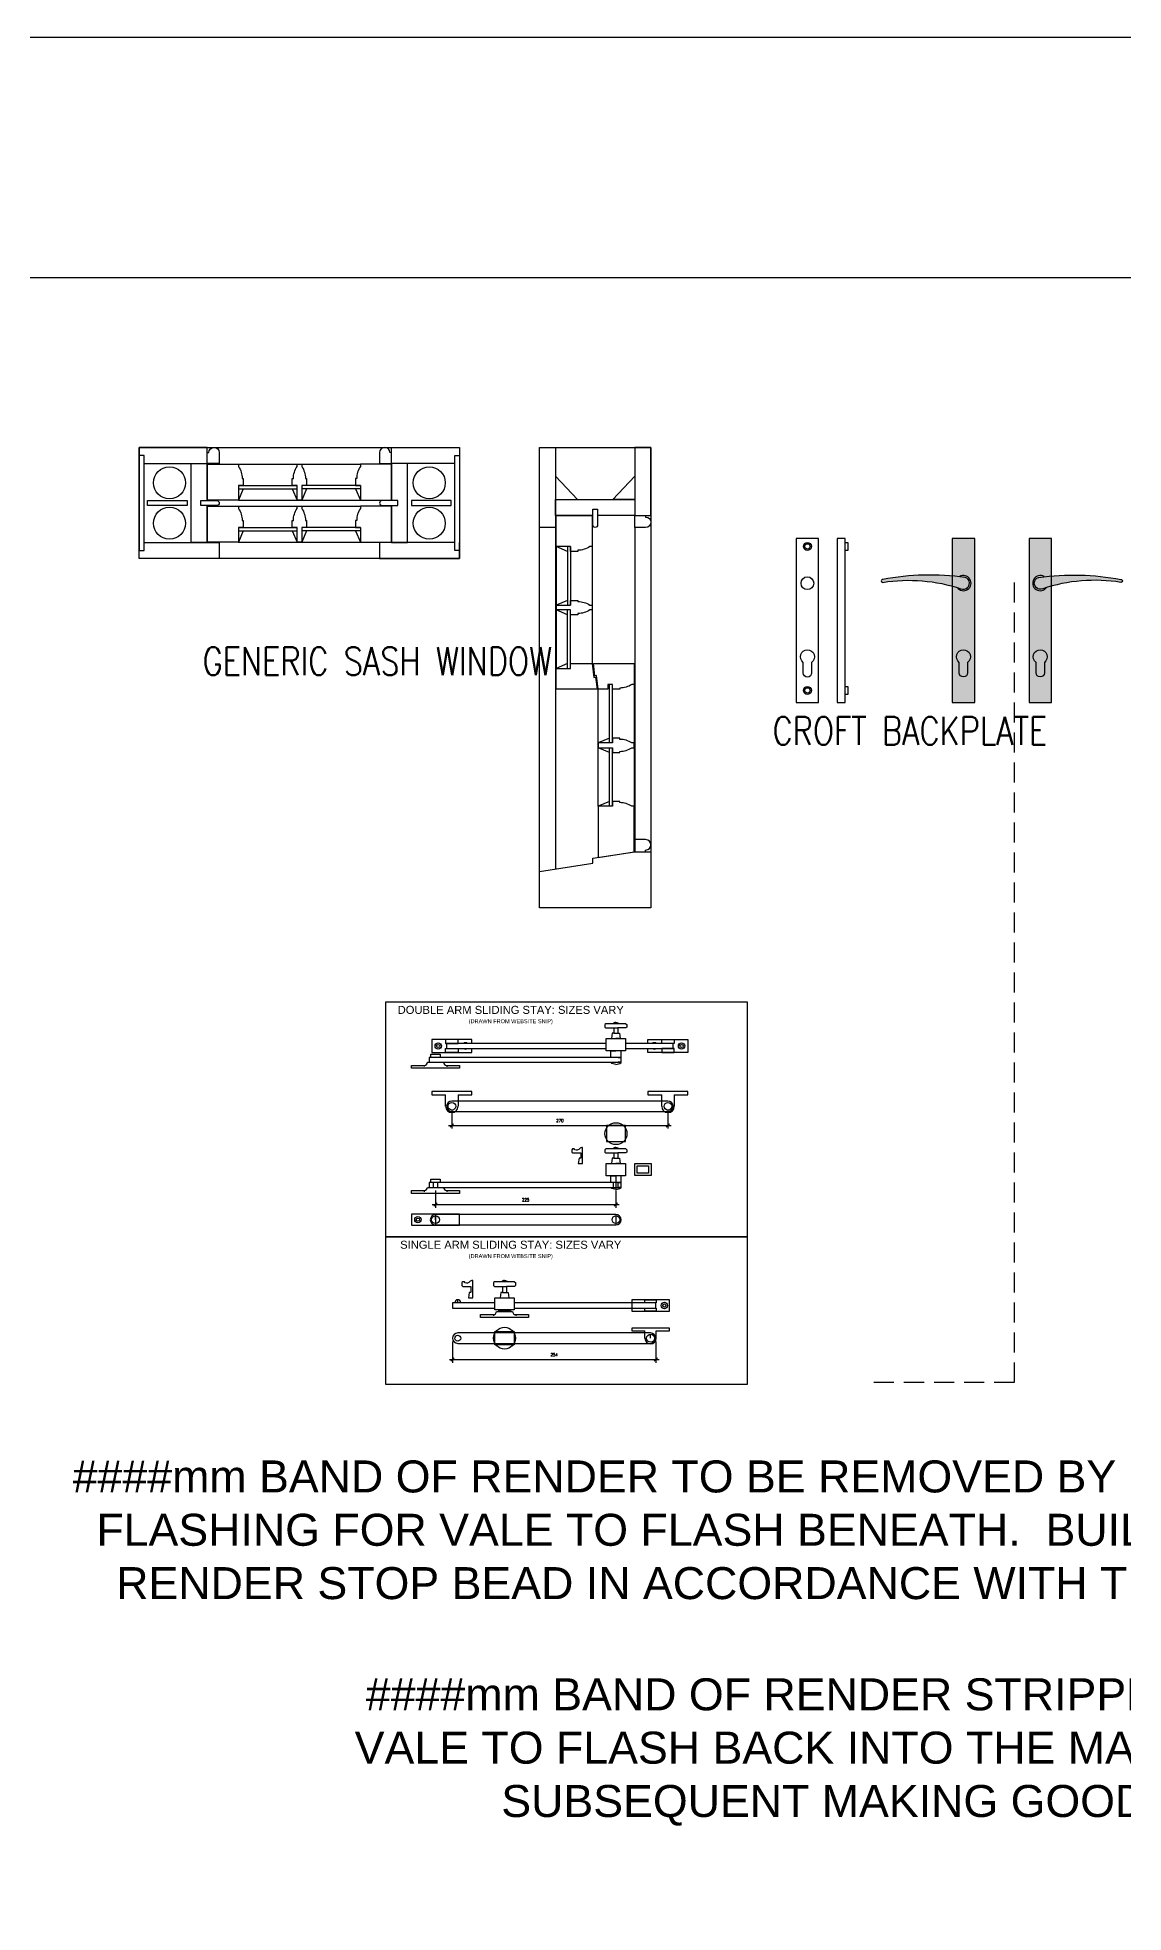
# Model space of a CAD drawing. Header units: millimetres. Extents: x 0 to 23312, y -3206 to 11448.
# Drawn here: x 10452 to 11809, y 9104 to 11448 of the extents above; entities that cross this region are included whole.
import ezdxf
from ezdxf.enums import TextEntityAlignment as Align

# ---------------------------------------------------------------- set-up
doc = ezdxf.new("R2010")
doc.units = ezdxf.units.MM
doc.header["$LTSCALE"] = 10
doc.header["$PDMODE"] = 35
doc.linetypes.add('HIDDEN', pattern=[0.375, 0.25, -0.125])
for name, color, linetype in [('02 - Notes & Text', 251, 'Continuous'), ('31 - Elevation Column', 7, 'Continuous'), ('40 - Detail Outline', 142, 'Continuous'), ('42 - Detail Hatch', 251, 'Continuous'), ('44 - Detail Text', 7, 'Continuous')]:
    doc.layers.add(name, color=color, linetype=linetype)
doc.layers.add('MView', color=7, linetype='Continuous', plot=False)
doc.styles.add('1-2', font='romans.shx', dxfattribs={"width": 0.8, "height": 4})
doc.styles.add('1-20', font='romans.shx', dxfattribs={"width": 0.8, "height": 40})
doc.styles.add('1-50', font='romans.shx', dxfattribs={"width": 0.8, "height": 100})
doc.dimstyles.new('1-2', dxfattribs={"dimtxt": 4, "dimasz": 4, "dimexe": 4, "dimexo": 4, "dimgap": 4, "dimtad": 1, "dimdec": 0, "dimzin": 0, "dimdsep": 46, "dimtxsty": '1-2', "dimblk": 'OBLIQUE', "dimcen": 4, "dimdle": 4, "dimclrd": 251, "dimclre": 251, "dimclrt": 251, "dimadec": 0, "dimazin": 0, "dimtfac": 1, "dimtdec": 0, "dimtix": 1, "dimtmove": 1, "dimatfit": 3, "dimfxl": 1, "dimtolj": 1, "dimtzin": 0, "dimlwd": 25, "dimarcsym": 0})

# ---------------------------------------------------------------- blocks, each defined once
blk = doc.blocks.new('_Oblique')
at = {"color": 0, "linetype": 'ByBlock', "lineweight": -2}
blk.add_line((-0.5, -0.5), (0.5, 0.5), dxfattribs=at)
blk = doc.blocks.new('*D208')
at = {"layer": '40 - Detail Outline', "color": 251, "lineweight": -2, "ltscale": 10, "transparency": 16777216}
for p, q in [((10969.8, 10107.8), (10969.8, 10083.9)), ((11239.8, 10107.8), (11239.8, 10083.9))]:
    blk.add_line(p, q, dxfattribs=at)
at = {"layer": '40 - Detail Outline', "color": 251, "lineweight": 25, "ltscale": 10, "transparency": 16777216}
blk.add_line((10965.8, 10087.9), (11243.8, 10087.9), dxfattribs=at)
at = {"layer": 'Defpoints', "color": 0, "ltscale": 10, "transparency": 16777216}
for p in [(10969.8, 10111.8), (11239.8, 10111.8), (11239.8, 10087.9)]:
    blk.add_point(p, dxfattribs=at)
at = {"layer": '40 - Detail Outline', "color": 251, "lineweight": 25, "ltscale": 10, "transparency": 16777216, "xscale": 4, "yscale": 4, "zscale": 4, "rotation": 180}
blk.add_blockref('_Oblique', (10969.8, 10087.9), dxfattribs=at)
at = {"layer": '40 - Detail Outline', "color": 251, "lineweight": 25, "ltscale": 10, "transparency": 16777216, "xscale": 4, "yscale": 4, "zscale": 4}
blk.add_blockref('_Oblique', (11239.8, 10087.9), dxfattribs=at)
at = {"layer": '40 - Detail Outline', "color": 251, "ltscale": 10, "transparency": 16777216, "insert": (11104.8, 10093.9), "char_height": 4, "attachment_point": 5, "style": '1-2'}
blk.add_mtext('\\A1;270', dxfattribs=at)
blk = doc.blocks.new('*D209')
at = {"layer": '40 - Detail Outline', "color": 251, "lineweight": 25, "ltscale": 10, "transparency": 16777216}
blk.add_line((10945.4, 9989), (11178.8, 9989), dxfattribs=at)
at = {"layer": '40 - Detail Outline', "color": 251, "lineweight": -2, "ltscale": 10, "transparency": 16777216}
for p, q in [((10949.4, 10006.5), (10949.4, 9985)), ((11174.8, 10006.5), (11174.8, 9985))]:
    blk.add_line(p, q, dxfattribs=at)
at = {"layer": 'Defpoints', "color": 0, "ltscale": 10, "transparency": 16777216}
for p in [(10949.4, 10010.5), (11174.8, 10010.5), (11174.8, 9989)]:
    blk.add_point(p, dxfattribs=at)
at = {"layer": '40 - Detail Outline', "color": 251, "lineweight": 25, "ltscale": 10, "transparency": 16777216, "xscale": 4, "yscale": 4, "zscale": 4, "rotation": 180}
blk.add_blockref('_Oblique', (10949.4, 9989), dxfattribs=at)
at = {"layer": '40 - Detail Outline', "color": 251, "lineweight": 25, "ltscale": 10, "transparency": 16777216, "xscale": 4, "yscale": 4, "zscale": 4}
blk.add_blockref('_Oblique', (11174.8, 9989), dxfattribs=at)
at = {"layer": '40 - Detail Outline', "color": 251, "ltscale": 10, "transparency": 16777216, "insert": (11062.1, 9995), "char_height": 4, "attachment_point": 5, "style": '1-2'}
blk.add_mtext('\\A1;225', dxfattribs=at)
blk = doc.blocks.new('*D210')
at = {"layer": '40 - Detail Outline', "color": 251, "lineweight": -2, "ltscale": 10, "transparency": 16777216}
for p, q in [((10970.7, 9818), (10970.7, 9791.3)), ((11224.7, 9818), (11224.7, 9791.3))]:
    blk.add_line(p, q, dxfattribs=at)
at = {"layer": '40 - Detail Outline', "color": 251, "lineweight": 25, "ltscale": 10, "transparency": 16777216}
blk.add_line((10966.7, 9795.3), (11228.7, 9795.3), dxfattribs=at)
at = {"layer": 'Defpoints', "color": 0, "ltscale": 10, "transparency": 16777216}
for p in [(10970.7, 9822), (11224.7, 9822), (11224.7, 9795.3)]:
    blk.add_point(p, dxfattribs=at)
at = {"layer": '40 - Detail Outline', "color": 251, "lineweight": 25, "ltscale": 10, "transparency": 16777216, "xscale": 4, "yscale": 4, "zscale": 4, "rotation": 180}
blk.add_blockref('_Oblique', (10970.7, 9795.3), dxfattribs=at)
at = {"layer": '40 - Detail Outline', "color": 251, "lineweight": 25, "ltscale": 10, "transparency": 16777216, "xscale": 4, "yscale": 4, "zscale": 4}
blk.add_blockref('_Oblique', (11224.7, 9795.3), dxfattribs=at)
at = {"layer": '40 - Detail Outline', "color": 251, "ltscale": 10, "transparency": 16777216, "insert": (11097.7, 9801.3), "char_height": 4, "attachment_point": 5, "style": '1-2'}
blk.add_mtext('\\A1;254', dxfattribs=at)
blk = doc.blocks.new('*U345')
at = {"layer": '42 - Detail Hatch', "ltscale": 10}
h = blk.add_hatch(color=69, dxfattribs=at)
h.dxf.hatch_style = 1
h.paths.add_polyline_path([(-77.2, 1055), (-77.2, 850), (-49.2, 850), (-49.2, 1055)])
h = blk.add_hatch(color=69, dxfattribs=at)
h.dxf.hatch_style = 1
h.paths.add_polyline_path([(18.8, 1055), (18.8, 850), (46.8, 850), (46.8, 1055)])
h = blk.add_hatch(color=69, dxfattribs=at)
h.dxf.hatch_style = 1
h.paths.add_polyline_path([(-64.8, 991.9, 0.97822), (-61.3, 1006.5, 0.080527), (-164.7, 1003.9, 0.8535), (-163.9, 1000.3, -0.121258)])
h = blk.add_hatch(color=69, dxfattribs=at)
h.dxf.hatch_style = 1
h.paths.add_polyline_path([(133.5, 1000.3, 0.8535), (134.3, 1003.9, 0.080527), (30.9, 1006.5, 0.97822), (34.4, 991.9, -0.121258)])
at = {"layer": '40 - Detail Outline', "color": 251, "ltscale": 10}
for points in [[(-77.2, 1055), (-77.2, 850), (-49.2, 850), (-49.2, 1055)], [(18.8, 1055), (18.8, 850), (46.8, 850), (46.8, 1055)]]:
    blk.add_lwpolyline(points, close=True, dxfattribs=at)
for points in [[(-61.3, 1006.5, 0.079986), (-164, 1004, 1.027707), (-163.9, 1000.3, -0.119288), (-66.4, 992.4, 1.237657), (-63.2, 1006.8)], [(30.9, 1006.5, -0.079986), (133.6, 1004, -1.027707), (133.5, 1000.3, 0.119288), (35.9, 992.4, -1.237657), (32.8, 1006.8)]]:
    blk.add_lwpolyline(points, format="xyb", dxfattribs=at)
for points in [[(-58, 887.3, -1), (-68.5, 887.3), (-68.5, 900.3, -3), (-58, 900.3)], [(38, 887.3, -1), (27.5, 887.3), (27.5, 900.3, -3), (38, 900.3)]]:
    blk.add_lwpolyline(points, format="xyb", close=True, dxfattribs=at)
for centre, start, end in [((-63.2, 999.3), 214.5374, 120.8917), ((32.8, 999.3), 59.1083, 325.4626)]:
    blk.add_arc(centre, 9.5, start, end, dxfattribs=at)
at = {"layer": 'MView', "color": 252, "linetype": 'HIDDEN', "ltscale": 10}
blk.add_lwpolyline([(0, 1000), (0, 0), (-184.3, 0)], dxfattribs=at)
at = {"ltscale": 10, "style": '1-50', "width": 0.8, "flags": 9}
blk.add_attdef('HANDLE', text='', height=85, dxfattribs=at).set_placement((-516.8, 793.3), align=Align.MIDDLE_CENTER)

msp = doc.modelspace()

# ---------------------------------------------------------------- linework, layer by layer
at = {"layer": '40 - Detail Outline', "color": 251, "ltscale": 10}
for p, q in [((10703.255, 10914.612), (10855.511, 10914.612)), ((10703.255, 10887.612), (10776.383, 10887.612)), ((10703.255, 10883.612), (10776.383, 10883.612)), ((10855.511, 10887.612), (10782.383, 10887.612)), ((10855.511, 10883.612), (10782.383, 10883.612)), ((10703.255, 10869.612), (10855.511, 10869.612)), ((10703.255, 10862.112), (10855.511, 10862.112)), ((10703.255, 10835.112), (10776.383, 10835.112)), ((10703.255, 10831.112), (10776.383, 10831.112)), ((10855.511, 10835.112), (10782.383, 10835.112)), ((10855.511, 10831.112), (10782.383, 10831.112)), ((11099.511, 10835.362), (11099.511, 10408.341)), ((11198.511, 10835.362), (11198.511, 10445.095)), ((10703.255, 10817.112), (10855.511, 10817.112)), ((11100.261, 10811.362), (11100.261, 10659.106)), ((11114.261, 10811.362), (11114.261, 10738.234)), ((11118.261, 10811.362), (11118.261, 10738.234)), ((11145.261, 10811.362), (11145.261, 10665.106)), ((11114.261, 10659.106), (11114.261, 10732.234)), ((11118.261, 10659.106), (11118.261, 10732.234)), ((11152.761, 10486.849), (11152.761, 10633.106)), ((11166.761, 10565.978), (11166.761, 10639.106)), ((11170.761, 10565.978), (11170.761, 10639.106)), ((11197.761, 10639.106), (11197.761, 10486.849)), ((11166.761, 10486.849), (11166.761, 10559.978)), ((11170.761, 10486.849), (11170.761, 10559.978)), ((11172.41, 10209.792), (11177.205, 10209.792)), ((11172.41, 10203.246), (11177.205, 10203.246)), ((10935.437, 10162.827), (10935.437, 10161.412)), ((10963.437, 10162.827), (10963.437, 10161.144)), ((11172.41, 10053.471), (11177.205, 10053.471)), ((11172.41, 10046.925), (11177.205, 10046.925)), ((10935.437, 10006.506), (10935.437, 10005.091)), ((10963.437, 10006.506), (10963.437, 10004.823)), ((10949.437, 9970.056), (10949.437, 9976.556)), ((10949.437, 9976.556), (10949.437, 9963.556)), ((11174.807, 9976.556), (11174.807, 9963.556)), ((11033.3, 9886.644), (11038.095, 9886.644)), ((11033.3, 9878.882), (11038.095, 9878.882)), ((11021.698, 9851.436), (11021.698, 9850.021)), ((11049.698, 9851.436), (11049.698, 9849.753)), ((11218.184, 9821.97), (11218.184, 9826.988))]:
    msp.add_line(p, q, dxfattribs=at)
at = {"layer": '40 - Detail Outline', "color": 3}
msp.add_lwpolyline([(13142.58, 11447.776), (0, 11447.776), (0, 11147.776), (13142.58, 11147.776)], close=True, dxfattribs=at)
at = {"layer": '40 - Detail Outline', "color": 3, "ltscale": 10}
for points in [[(0, 11147.776), (13142.58, 11147.776), (13142.58, -3206.341), (0, -3206.341)], [(10887.178, 10242.222), (11338.783, 10242.222), (11338.783, 9948.65), (10887.178, 9948.65)], [(10887.178, 9948.65), (11338.783, 9948.65), (11338.783, 9764.234), (10887.178, 9764.234)]]:
    msp.add_lwpolyline(points, close=True, dxfattribs=at)
at = {"layer": '40 - Detail Outline', "color": 251, "ltscale": 10}
for points in [[(10585.255, 10915.362), (10664.255, 10915.362), (10664.255, 10935.362), (10579.255, 10935.362), (10579.255, 10915.362)], [(10973.511, 10915.362), (10894.511, 10915.362), (10894.511, 10935.362), (10979.511, 10935.362), (10979.511, 10915.362)], [(11099.511, 10935.362), (11099.511, 10835.362), (11079.511, 10835.362), (11079.511, 10935.362), (11099.511, 10935.362)], [(11198.511, 10935.362), (11198.511, 10850.362), (11218.511, 10850.362), (11218.511, 10935.362), (11198.511, 10935.362)], [(10664.255, 10862.862), (10664.255, 10816.362), (10644.255, 10816.362), (10644.255, 10915.362), (10664.255, 10915.362), (10664.255, 10868.862)], [(10894.511, 10862.862), (10894.511, 10816.362), (10914.511, 10816.362), (10914.511, 10915.362), (10894.511, 10915.362), (10894.511, 10868.862)], [(10709.255, 10883.612), (10703.255, 10869.612)], [(10770.383, 10883.612), (10776.383, 10869.612)], [(10788.383, 10883.612), (10782.383, 10869.612)], [(10849.511, 10883.612), (10855.511, 10869.612)], [(11146.011, 10850.362), (11099.511, 10850.362), (11099.511, 10870.362), (11198.511, 10870.362), (11198.511, 10850.362), (11152.011, 10850.362)], [(10709.255, 10831.112), (10703.255, 10817.112)], [(10770.383, 10831.112), (10776.383, 10817.112)], [(10788.383, 10831.112), (10782.383, 10817.112)], [(10849.511, 10831.112), (10855.511, 10817.112)], [(10585.255, 10816.362), (10679.255, 10816.362), (10679.255, 10796.362), (10579.255, 10796.362), (10579.255, 10816.362)], [(10973.511, 10816.362), (10879.511, 10816.362), (10879.511, 10796.362), (10979.511, 10796.362), (10979.511, 10816.362)], [(11114.261, 10805.362), (11100.261, 10811.362)], [(11114.261, 10744.234), (11100.261, 10738.234)], [(11114.261, 10726.234), (11100.261, 10732.234)], [(11114.261, 10665.106), (11100.261, 10659.106)], [(11118.261, 10665.106), (11145.261, 10665.106), (11147.392, 10647.99), (11149.377, 10648.237), (11151.261, 10633.106), (11100.261, 10633.106), (11100.261, 10659.106), (11118.261, 10659.106), (11118.261, 10665.106)], [(11166.761, 10571.978), (11152.761, 10565.978)], [(11166.761, 10553.978), (11152.761, 10559.978)], [(11166.761, 10492.849), (11152.761, 10486.849)], [(11198.511, 10430.095), (11218.511, 10430.095), (11218.511, 10360.095), (11079.511, 10360.095), (11079.511, 10405.173), (11146.011, 10415.706), (11146.011, 10421.78), (11198.511, 10430.095)], [(10994.85, 10190.206), (10994.85, 10195.206), (10944.85, 10195.206), (10944.85, 10179.206), (10994.85, 10179.206), (10994.85, 10184.206)], [(11187.422, 10214.883), (11162.193, 10214.883), (11161.193, 10213.883), (11161.193, 10213.529), (11161.193, 10210.792), (11162.193, 10209.792), (11172.41, 10209.792), (11172.41, 10203.246), (11170.332, 10203.246), (11169.304, 10196.706), (11174.807, 10196.706)], [(11187.422, 10214.883), (11188.422, 10213.883), (11188.422, 10213.529), (11188.422, 10210.792), (11187.422, 10209.792), (11177.205, 10209.792), (11177.205, 10203.246), (11179.282, 10203.246), (11180.31, 10196.706), (11174.807, 10196.706)], [(11214.85, 10190.206), (11214.85, 10195.206), (11264.85, 10195.206), (11264.85, 10179.206), (11214.85, 10179.206), (11214.85, 10184.206)], [(10952.437, 10172.827), (10946.437, 10172.827)], [(11162.655, 10190.206), (10963.35, 10190.206), (10963.35, 10184.206), (11162.655, 10184.206)], [(11171.807, 10172.827), (11168.307, 10172.827), (11168.307, 10181.206), (11174.807, 10181.206)], [(11177.807, 10172.827), (11181.307, 10172.827), (11181.307, 10181.206), (11174.807, 10181.206)], [(11186.96, 10184.206), (11246.35, 10184.206), (11246.35, 10190.206), (11186.96, 10190.206)], [(10946.437, 10166.827), (10952.437, 10166.827)], [(10977.665, 10126.247), (10994.85, 10126.247), (10994.85, 10130.247), (10944.85, 10130.247), (10944.85, 10126.247), (10962.035, 10126.247)], [(10962.035, 10111.843), (10962.035, 10126.247)], [(10977.665, 10126.247), (10977.665, 10111.843)], [(11247.665, 10126.247), (11264.85, 10126.247), (11264.85, 10130.247), (11214.85, 10130.247), (11214.85, 10126.247), (11232.035, 10126.247)], [(11232.035, 10111.843), (11232.035, 10126.247)], [(11247.665, 10126.247), (11247.665, 10111.843)], [(11187.422, 10058.563), (11162.193, 10058.563), (11161.193, 10057.563), (11161.193, 10057.209), (11161.193, 10054.471), (11162.193, 10053.471), (11172.41, 10053.471), (11172.41, 10046.925), (11170.332, 10046.925), (11169.304, 10040.385), (11174.807, 10040.385)], [(11187.422, 10058.563), (11188.422, 10057.563), (11188.422, 10057.209), (11188.422, 10054.471), (11187.422, 10053.471), (11177.205, 10053.471), (11177.205, 10046.925), (11179.282, 10046.925), (11180.31, 10040.385), (11174.807, 10040.385)], [(11048.312, 9892.454), (11023.083, 9892.454), (11022.083, 9891.454), (11022.083, 9891.1), (11022.083, 9887.644), (11023.083, 9886.644), (11033.3, 9886.644), (11033.3, 9878.882), (11031.223, 9878.882), (11030.195, 9872.342)], [(11048.312, 9892.454), (11049.312, 9891.454), (11049.312, 9891.1), (11049.312, 9887.644), (11048.312, 9886.644), (11038.095, 9886.644), (11038.095, 9878.882), (11040.173, 9878.882), (11041.201, 9872.342)], [(10977.249, 9866.278), (10977.249, 9870.005)], [(11023.545, 9866.278), (10970.684, 9866.278), (10970.684, 9859.278), (11023.545, 9859.278)], [(11047.85, 9859.278), (11224.684, 9859.278), (11224.684, 9866.278), (11047.85, 9866.278)], [(11225.202, 9831.361), (11241.684, 9831.361), (11241.684, 9834.361), (11194.684, 9834.361), (11194.684, 9831.361), (11211.166, 9831.361)], [(11211.166, 9821.97), (11211.166, 9831.361)], [(11225.202, 9821.97), (11225.202, 9831.361)]]:
    msp.add_lwpolyline(points, dxfattribs=at)
at = {"layer": '40 - Detail Outline', "color": 252, "ltscale": 10}
for points in [[(10579.255, 10935.362), (10979.511, 10935.362), (10979.511, 10796.362), (10579.255, 10796.362)], [(11079.511, 10935.362), (11218.511, 10935.362), (11218.511, 10360.095), (11079.511, 10360.095)]]:
    msp.add_lwpolyline(points, close=True, dxfattribs=at)
at = {"layer": '40 - Detail Outline', "color": 251, "ltscale": 10}
for points in [[(10585.255, 10925.362), (10579.255, 10925.362), (10579.255, 10806.362), (10585.255, 10806.362)], [(10973.511, 10925.362), (10979.511, 10925.362), (10979.511, 10806.362), (10973.511, 10806.362)], [(11099.511, 10870.362), (11127.031, 10870.362), (11099.511, 10899.391)], [(11198.511, 10870.362), (11170.992, 10870.362), (11198.511, 10899.391)], [(10639.295, 10862.862), (10589.659, 10862.862), (10589.659, 10868.862), (10639.295, 10868.862)], [(10919.471, 10862.862), (10969.107, 10862.862), (10969.107, 10868.862), (10919.471, 10868.862)], [(11400.14, 10821.416), (11400.14, 10616.416), (11428.14, 10616.416), (11428.14, 10821.416)], [(11451.398, 10821.416), (11451.398, 10616.416), (11461.398, 10616.416), (11461.398, 10821.416)], [(11461.398, 10816.666), (11464.598, 10816.666), (11464.598, 10806.666), (11461.398, 10806.666)], [(11461.398, 10636.666), (11464.598, 10636.666), (11464.598, 10626.666), (11461.398, 10626.666)], [(10977.665, 10195.206), (10962.035, 10195.206), (10962.035, 10190.206), (10977.665, 10190.206)], [(11162.655, 10196.706), (11186.96, 10196.706), (11186.96, 10181.206), (11162.655, 10181.206)], [(11232.035, 10195.206), (11247.665, 10195.206), (11247.665, 10190.206), (11232.035, 10190.206)], [(10941.307, 10166.827), (11181.307, 10166.827), (11181.307, 10172.827), (10941.307, 10172.827)], [(10943.767, 10177.091), (10955.107, 10177.091), (10955.107, 10172.827), (10943.767, 10172.827)], [(10977.665, 10179.206), (10962.035, 10179.206), (10962.035, 10184.206), (10977.665, 10184.206)], [(11232.035, 10179.206), (11247.665, 10179.206), (11247.665, 10184.206), (11232.035, 10184.206)], [(11162.887, 10067.628), (11186.887, 10067.628), (11186.887, 10087.628), (11162.887, 10087.628)], [(11162.655, 10040.385), (11186.96, 10040.385), (11186.96, 10024.885), (11162.655, 10024.885)], [(11198.422, 10040.385), (11218.727, 10040.385), (11218.727, 10025.385), (11198.422, 10025.385)], [(11201.422, 10037.385), (11215.727, 10037.385), (11215.727, 10028.385), (11201.422, 10028.385)], [(10941.307, 10010.506), (11181.307, 10010.506), (11181.307, 10016.506), (10941.307, 10016.506)], [(10943.767, 10020.77), (10955.107, 10020.77), (10955.107, 10016.506), (10943.767, 10016.506)], [(10946.437, 10010.506), (10952.437, 10010.506), (10952.437, 10016.506), (10946.437, 10016.506)], [(10919.437, 9963.056), (10979.437, 9963.056), (10979.437, 9977.056), (10919.437, 9977.056)], [(11023.545, 9872.342), (11047.85, 9872.342), (11047.85, 9857.342), (11023.545, 9857.342)], [(11194.684, 9855.778), (11241.684, 9855.778), (11241.684, 9869.778), (11194.684, 9869.778)], [(11211.166, 9869.778), (11225.202, 9869.778), (11225.202, 9866.278), (11211.166, 9866.278)], [(11028.393, 9857.342), (11043.003, 9857.342), (11043.003, 9855.436), (11028.393, 9855.436)], [(11211.166, 9859.278), (11225.202, 9859.278), (11225.202, 9855.778), (11211.166, 9855.778)], [(11023.545, 9830.47), (11047.85, 9830.47), (11047.85, 9813.47), (11023.545, 9813.47)]]:
    msp.add_lwpolyline(points, close=True, dxfattribs=at)
for points in [[(10679.255, 10915.362), (10664.255, 10915.362), (10664.255, 10928.862), (10666.255, 10928.862, -1), (10679.255, 10928.862)], [(10879.511, 10915.362), (10894.511, 10915.362), (10894.511, 10928.862), (10892.511, 10928.862, 1), (10879.511, 10928.862)], [(10709.255, 10896.612), (10709.255, 10887.612), (10703.255, 10887.612), (10703.255, 10869.612), (10664.255, 10869.612), (10664.255, 10914.612), (10703.255, 10914.612), (10703.255, 10911.612, -0.1469444), (10707.755, 10896.612)], [(10776.383, 10869.612), (10776.383, 10887.612), (10770.383, 10887.612), (10770.383, 10896.612), (10771.883, 10896.612, -0.1469444), (10776.383, 10911.612), (10776.383, 10914.612), (10782.383, 10914.612), (10782.383, 10911.612, -0.1469444), (10786.883, 10896.612), (10788.383, 10896.612), (10788.383, 10887.612), (10782.383, 10887.612), (10782.383, 10869.612)], [(10849.511, 10896.612), (10849.511, 10887.612), (10855.511, 10887.612), (10855.511, 10869.612), (10894.511, 10869.612), (10894.511, 10914.612), (10855.511, 10914.612), (10855.511, 10911.612, 0.1469444), (10851.011, 10896.612)], [(10676.255, 10862.862), (10656.255, 10862.862), (10656.255, 10868.862), (10676.255, 10868.862, -1)], [(10709.255, 10844.112), (10709.255, 10835.112), (10703.255, 10835.112), (10703.255, 10817.112), (10664.255, 10817.112), (10664.255, 10862.112), (10703.255, 10862.112), (10703.255, 10859.112, -0.1469444), (10707.755, 10844.112)], [(10776.383, 10817.112), (10776.383, 10835.112), (10770.383, 10835.112), (10770.383, 10844.112), (10771.883, 10844.112, -0.1469444), (10776.383, 10859.112), (10776.383, 10862.112), (10782.383, 10862.112), (10782.383, 10859.112, -0.1469444), (10786.883, 10844.112), (10788.383, 10844.112), (10788.383, 10835.112), (10782.383, 10835.112), (10782.383, 10817.112)], [(10849.511, 10844.112), (10849.511, 10835.112), (10855.511, 10835.112), (10855.511, 10817.112), (10894.511, 10817.112), (10894.511, 10862.112), (10855.511, 10862.112), (10855.511, 10859.112, 0.1469444), (10851.011, 10844.112)], [(10882.511, 10862.862), (10902.511, 10862.862), (10902.511, 10868.862), (10882.511, 10868.862, 1)], [(11146.011, 10838.362), (11146.011, 10858.362), (11152.011, 10858.362), (11152.011, 10838.362, -1)], [(11127.261, 10805.362), (11118.261, 10805.362), (11118.261, 10811.362), (11100.261, 10811.362), (11100.261, 10850.362), (11145.261, 10850.362), (11145.261, 10811.362), (11142.261, 10811.362, -0.1469444), (11127.261, 10806.862)], [(11198.511, 10835.362), (11198.511, 10850.362), (11212.011, 10850.362), (11212.011, 10848.362, -1), (11212.011, 10835.362)], [(11100.261, 10738.234), (11118.261, 10738.234), (11118.261, 10744.234), (11127.261, 10744.234), (11127.261, 10742.734, -0.1469444), (11142.261, 10738.234), (11145.261, 10738.234), (11145.261, 10732.234), (11142.261, 10732.234, -0.1469444), (11127.261, 10727.734), (11127.261, 10726.234), (11118.261, 10726.234), (11118.261, 10732.234), (11100.261, 10732.234)], [(11164.761, 10633.106), (11152.761, 10633.106), (11150.63, 10650.222), (11148.645, 10649.974), (11146.761, 10665.106), (11197.761, 10665.106), (11197.761, 10639.106), (11194.761, 10639.106, -0.1469444), (11179.761, 10634.606), (11179.761, 10633.106), (11170.761, 10633.106), (11170.761, 10639.106), (11164.761, 10639.106)], [(11419.39, 10653.666, -1), (11408.89, 10653.666), (11408.89, 10666.666, -3), (11419.39, 10666.666)], [(11152.761, 10559.978), (11170.761, 10559.978), (11170.761, 10553.978), (11179.761, 10553.978), (11179.761, 10555.478, 0.1469444), (11194.761, 10559.978), (11197.761, 10559.978), (11197.761, 10565.978), (11194.761, 10565.978, 0.1469444), (11179.761, 10570.478), (11179.761, 10571.978), (11170.761, 10571.978), (11170.761, 10565.978), (11152.761, 10565.978)], [(11179.761, 10492.849), (11170.761, 10492.849), (11170.761, 10486.849), (11152.761, 10486.849), (11152.761, 10422.849), (11197.761, 10429.977), (11197.761, 10486.849), (11194.761, 10486.849, 0.1469444), (11179.761, 10491.349)], [(11198.511, 10445.095), (11198.511, 10430.095), (11212.011, 10430.095), (11212.011, 10432.095, 1), (11212.011, 10445.095)], [(10969.85, 10118.343, 1), (10969.85, 10105.343), (11239.85, 10105.343, 1), (11239.85, 10118.343)], [(10949.437, 9976.556, 1), (10949.437, 9963.556), (11174.807, 9963.556, 1), (11174.807, 9976.556)], [(10977.184, 9828.47, 1), (10977.184, 9815.47), (11218.184, 9815.47, 1), (11218.184, 9828.47)]]:
    msp.add_lwpolyline(points, format="xyb", close=True, dxfattribs=at)
for points in [[(11174.807, 10216.671, 0.20684942), (11170.79, 10214.883)], [(11174.807, 10216.671, -0.20684942), (11178.825, 10214.883)], [(10939.437, 10166.827), (10959.437, 10166.827, 0.41421356), (10963.437, 10162.827), (10979.437, 10162.827), (10979.437, 10159.327), (10919.437, 10159.327), (10919.437, 10162.827), (10935.437, 10162.827, 0.41421356), (10939.437, 10166.827)], [(11174.807, 10164.223, -0.15014722), (11168.307, 10166.398), (11168.307, 10166.827), (11171.807, 10166.827)], [(11174.807, 10164.223, 0.15014722), (11181.307, 10166.398), (11181.307, 10166.827), (11177.807, 10166.827)], [(11133.233, 10040.385), (11133.233, 10060.35, 0.20684942), (11129.216, 10058.563, -0.20168818), (11125.308, 10056.778, -0.32952928), (11122.674, 10058.563), (11120.619, 10058.563), (11119.619, 10057.563), (11119.619, 10057.209), (11119.619, 10054.471), (11120.619, 10053.471), (11130.836, 10053.471), (11130.836, 10046.925), (11128.758, 10046.925), (11127.73, 10040.385), (11133.233, 10040.385)], [(11174.807, 10060.35, 0.20684942), (11170.79, 10058.563)], [(11174.807, 10060.35, -0.20684942), (11178.825, 10058.563)], [(10939.437, 10010.506), (10959.437, 10010.506, 0.41421356), (10963.437, 10006.506), (10979.437, 10006.506), (10979.437, 10003.006), (10919.437, 10003.006), (10919.437, 10006.506), (10935.437, 10006.506, 0.41421356), (10939.437, 10010.506)], [(11174.807, 10024.885), (11174.807, 10007.902, -0.15014722), (11168.307, 10010.077), (11168.307, 10010.506), (11171.807, 10010.506), (11171.807, 10016.506), (11168.307, 10016.506), (11168.307, 10024.885), (11174.807, 10024.885)], [(11174.807, 10024.885), (11174.807, 10007.902, 0.15014722), (11181.307, 10010.077), (11181.307, 10010.506), (11177.807, 10010.506), (11177.807, 10016.506), (11181.307, 10016.506), (11181.307, 10024.885), (11174.807, 10024.885)], [(10996.105, 9872.342), (10996.105, 9894.241, 0.20684942), (10992.087, 9892.454, -0.20168818), (10988.179, 9890.669, -0.32952928), (10985.546, 9892.454), (10983.49, 9892.454), (10982.49, 9891.454), (10982.49, 9891.1), (10982.49, 9887.644), (10983.49, 9886.644), (10993.707, 9886.644), (10993.707, 9878.882), (10991.629, 9878.882), (10990.602, 9872.342), (10996.105, 9872.342)], [(11035.698, 9894.241, 0.20684942), (11031.68, 9892.454)], [(11035.698, 9894.241, -0.20684942), (11039.715, 9892.454)], [(11025.698, 9855.436), (11045.698, 9855.436, 0.41421356), (11049.698, 9851.436), (11065.698, 9851.436), (11065.698, 9847.936), (11005.698, 9847.936), (11005.698, 9851.436), (11021.698, 9851.436, 0.41421356), (11025.698, 9855.436)]]:
    msp.add_lwpolyline(points, format="xyb", dxfattribs=at)
for centre, radius in [((10617.084, 10891.112), 20), ((10941.682, 10891.112), 20), ((10617.084, 10840.612), 20), ((10941.682, 10840.612), 20), ((11414.14, 10811.666), 5), ((11414.14, 10811.666), 3.3), ((11414.14, 10765.666), 8), ((11414.14, 10631.666), 5), ((11414.14, 10631.666), 3.3), ((10952.85, 10187.206), 4), ((10952.85, 10187.206), 2), ((11256.85, 10187.206), 4), ((11256.85, 10187.206), 2), ((10969.85, 10111.843), 4.815), ((11239.85, 10111.843), 4.815), ((11174.887, 10077.628), 13.694), ((10927.437, 9970.056), 4), ((10927.437, 9970.056), 2), ((10949.437, 9970.056), 4.815), ((11174.807, 9970.056), 4.815), ((11235.4, 9862.778), 4), ((11235.4, 9862.778), 2), ((10977.249, 9821.97), 3.727), ((11035.698, 9821.97), 13.614), ((11218.184, 9821.97), 5.018)]:
    msp.add_circle(centre, radius, dxfattribs=at)
for centre, radius, start, end in [((10986.85, 10187.206), 4, 48.590378, 131.409622), ((10986.85, 10187.206), 4, 228.590378, 311.409622), ((11222.85, 10187.206), 4, 48.590378, 131.409622), ((11222.85, 10187.206), 4, 228.590378, 311.409622), ((10969.85, 10111.843), 7.815, 180, 0), ((11239.85, 10111.843), 7.815, 180, 0), ((10977.249, 9866.278), 3.727, 0, 180), ((11218.184, 9821.97), 7.018, 180, 0)]:
    msp.add_arc(centre, radius, start, end, dxfattribs=at)

# ---------------------------------------------------------------- block references
at = {"layer": '40 - Detail Outline', "color": 5}
msp.add_blockref('*U345', (11672.308, 9766.416), dxfattribs=at)

# ---------------------------------------------------------------- texts
at = {"layer": '02 - Notes & Text', "ltscale": 10, "char_height": 35, "attachment_point": 1, "style": '1-2'}
for s, insert, width in [('GENERIC SASH WINDOW', (10658.411, 10685.578), 451.24822), ('CROFT BACKPLATE', (11370.552, 10598.498), 341.73044)]:
    msp.add_mtext(s, dxfattribs=dict(at, insert=insert, width=width))
at = {"layer": '31 - Elevation Column', "color": 251, "ltscale": 40, "char_height": 40, "attachment_point": 2, "style": '1-20'}
for s, insert, width in [('{\\fArial|b0|i0|c0|p34;\\W1;\\C3;####mm BAND OF RENDER TO BE REMOVED BY BUILDER.  BUILDER TO PROVIDE LEAD COVER FLASHING FOR VALE TO FLASH BENEATH.  BUILDER TO MAKE GOOD RENDER TO SUIT WITH RENDER STOP BEAD IN ACCORDANCE WITH THE LEAD SHEET ASSOCIATION STANDARDS.}', (11789.136, 9669.158), 2655.52123), ('{\\fArial|b0|i0|c0|p34;\\W1;\\C3;####mm BAND OF RENDER STRIPPED BACK BY BUILDER ALLOWING VALE TO FLASH BACK INTO THE MAIN FABRIC OF THE BUILDING. ALL SUBSEQUENT MAKING GOOD OF RENDER BY BUILDER.}', (11789.136, 9396.822), 1908.84665)]:
    msp.add_mtext(s, dxfattribs=dict(at, insert=insert, width=width))
at = {"layer": '44 - Detail Text', "color": 3, "char_height": 10, "attachment_point": 5, "style": '1-20'}
for s, insert in [('\\A1;{\\fArial|b0|i0|c0|p34;\\W1;DOUBLE ARM SLIDING STAY: SIZES VARY\\P\\H0.5x;(DRAWN FROM WEBSITE SNIP)}', (11043.43, 10225.758)), ('\\A1;{\\fArial|b0|i0|c0|p34;\\W1;SINGLE ARM SLIDING STAY: SIZES VARY \\P\\H0.5x;(DRAWN FROM WEBSITE SNIP)}', (11043.43, 9932.187))]:
    msp.add_mtext(s, dxfattribs=dict(at, insert=insert))

# ---------------------------------------------------------------- dimensions: what is measured, and where the dimension line sits
at = {"layer": '40 - Detail Outline', "color": 251, "ltscale": 10}
for base, p1, p2, picture, middle in [((11239.85, 10087.877), (10969.85, 10111.843), (11239.85, 10111.843), '*D208', (11104.85, 10093.877)), ((11174.807, 9989.028), (10949.437, 10010.506), (11174.807, 10010.506), '*D209', (11062.122, 9995.028))]:
    dim = msp.add_linear_dim(base=base, p1=p1, p2=p2, dimstyle='1-2', dxfattribs=at)
    dim.commit()
    dim.dimension.update_dxf_attribs({"geometry": picture, "text_midpoint": middle})
at = {"layer": '40 - Detail Outline', "color": 254, "ltscale": 10}
dim = msp.add_linear_dim(base=(11224.684, 9795.277), p1=(10970.684, 9821.97), p2=(11224.684, 9821.97), dimstyle='1-2', dxfattribs=at)
dim.commit()
dim.dimension.update_dxf_attribs({"geometry": '*D210', "text_midpoint": (11097.684, 9801.277)})

doc.saveas('drawing.dxf')
